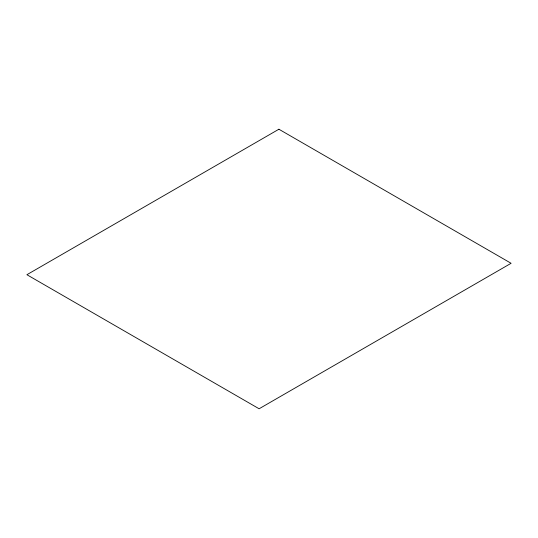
<?xml version="1.0" encoding="UTF-8"?>
<svg xmlns="http://www.w3.org/2000/svg" width="538" height="538" viewBox="0 0 538 538"><rect width="100%" height="100%" fill="white"/><g stroke="black" fill="none" stroke-linecap="round" stroke-linejoin="round"><path stroke-width="0.81" d="M278.892 129.228L26.9 274.71L259.108 408.772L511.1 263.29L278.892 129.228"/></g></svg>
